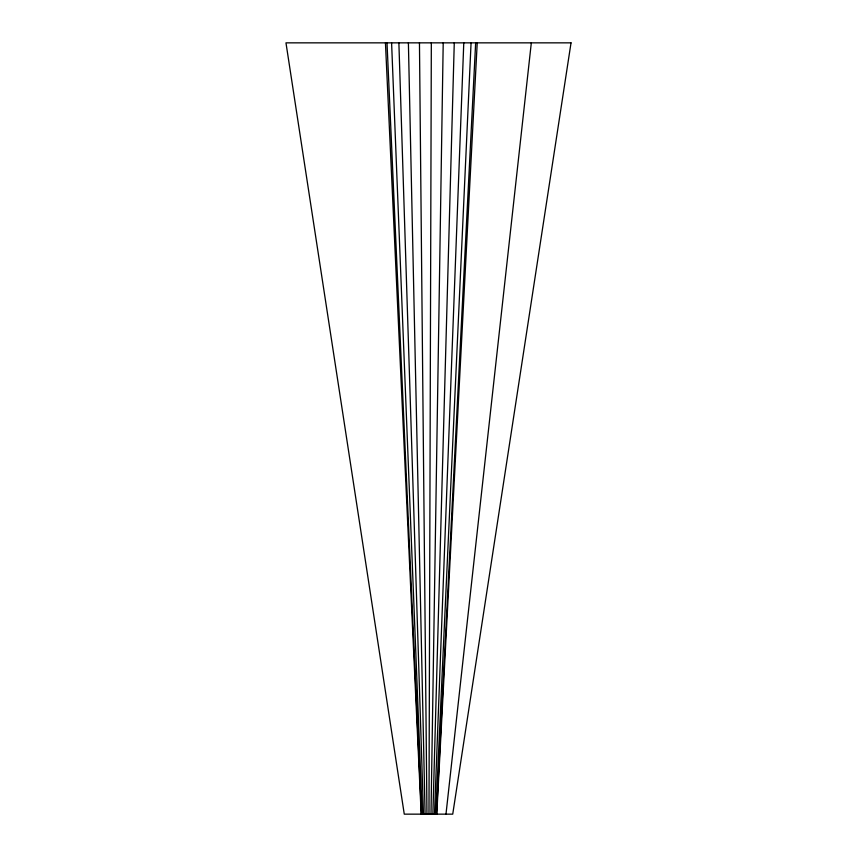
<?xml version="1.0" encoding="UTF-8"?>
<svg xmlns="http://www.w3.org/2000/svg" width="857" height="857" viewBox="0 0 857 857"><rect width="100%" height="100%" fill="white"/><g stroke="black" fill="none" stroke-linecap="round" stroke-linejoin="round"><path stroke-width="1.29" d="M428.982 814.15L431.328 42.85M430.996 814.15L443.208 42.85M432.881 814.15L454.274 42.85M434.499 814.15L463.776 42.85M435.742 814.15L471.071 42.85M436.513 814.15L475.656 42.85M436.781 814.15L477.22 42.85M445.983 814.15L531.319 42.85M385.446 42.85L421.183 814.15M387.01 42.85L421.451 814.15M391.595 42.85L422.222 814.15M398.88 42.85L423.465 814.15M408.393 42.85L425.083 814.15M419.459 42.85L426.957 814.15M571.03 42.85L452.732 814.15L404.268 814.15L285.97 42.85L571.03 42.85"/></g></svg>
